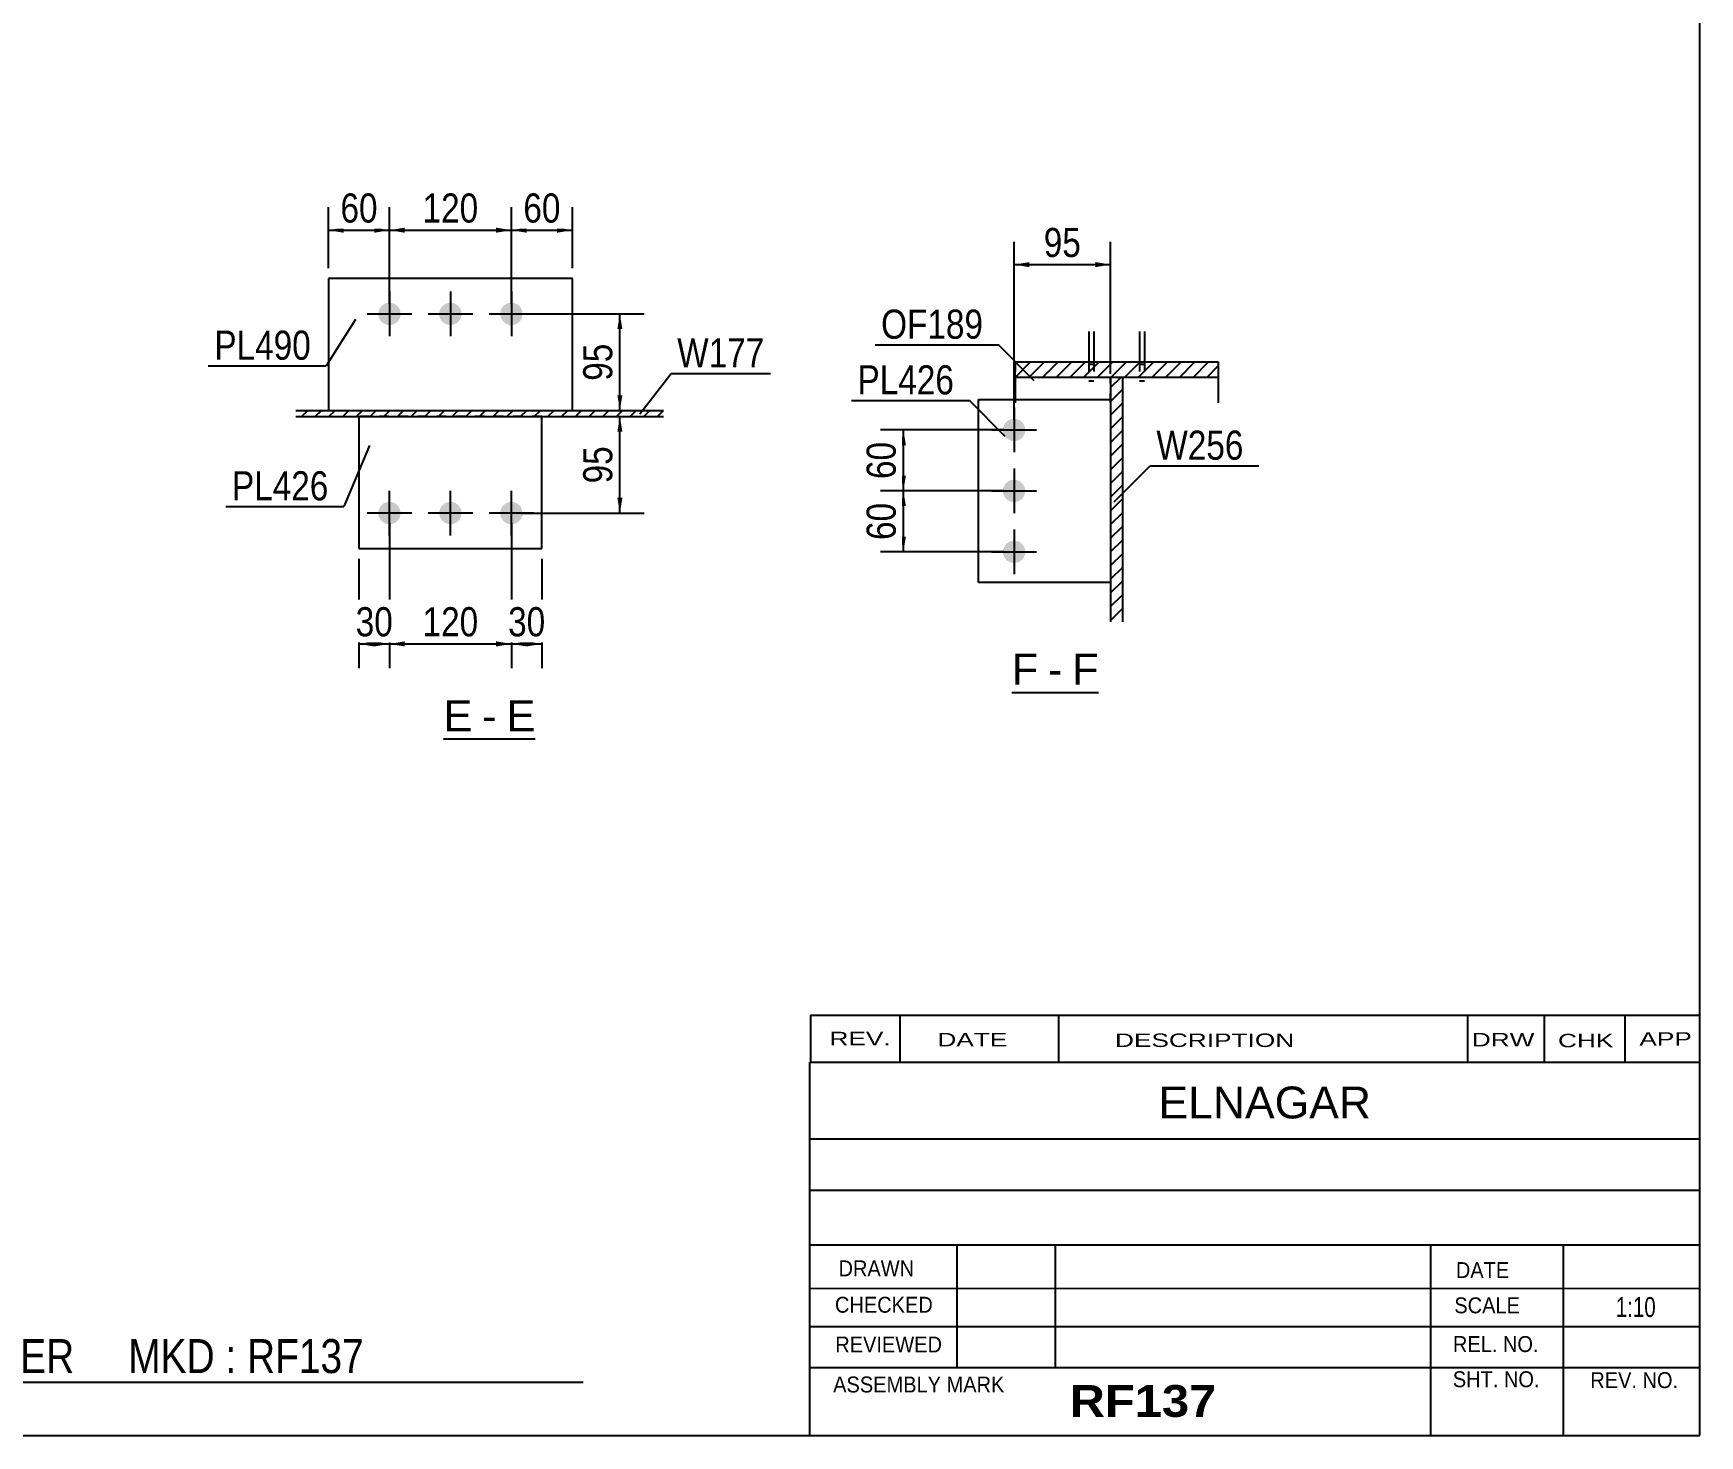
# Model space of a CAD drawing. Header units: millimetres. Extents: x -55 to 348, y -192 to 85.
# Drawn here: x 183.6 to 347.6, y -191.9 to -53.9 of the extents above; entities that cross this region are included whole.
import ezdxf

# ---------------------------------------------------------------- set-up
doc = ezdxf.new("R2010")
doc.units = ezdxf.units.MM
doc.linetypes.add('DXK_LINE_DOT1', pattern=[1.8814, 0.9407, -0.9407])
doc.styles.add('Arial', font='ARIAL.TTF', dxfattribs={"height": 0.2})
doc.styles.add('Arial Bold', font='ARIALBD.TTF', dxfattribs={"height": 0.2})
doc.styles.add('Arial Narrow', font='ARIALN.TTF', dxfattribs={"height": 0.2})

# ---------------------------------------------------------------- blocks, each defined once
blk = doc.blocks.new('Unknown-627304437-1201')
at = {"color": 5, "linetype": 'Continuous'}
for p, q in [((347.6, -191.92), (347.6, 85.08)), ((-52.4, -191.92), (347.6, -191.92))]:
    blk.add_line(p, q, dxfattribs=at)
blk = doc.blocks.new('Unknown-627304437-13 - 7559')
at = {"color": 7, "linetype": 'Continuous'}
blk.add_line((223.96, -123.35), (232.99, -123.35), dxfattribs=at)
at = {"color": 0, "linetype": 'Continuous'}
for points in [[(226.8, -122.6), (226.8, -119.4), (223.96, -119.4), (223.96, -122.6)], [(229.19, -122.6), (229.19, -119.4), (227.76, -119.4), (227.76, -122.6)], [(232.99, -122.6), (232.99, -119.4), (230.15, -119.4), (230.15, -122.6)]]:
    blk.add_wipeout(points, dxfattribs=at)
at = {"color": 96, "linetype": 'Continuous', "style": 'Arial'}
for s, p in [('E', (223.96, -122.6)), ('E', (230.15, -122.6)), ('-', (227.76, -122.6))]:
    blk.add_text(s, height=3.06, dxfattribs=at).set_placement(p)
blk = doc.blocks.new('Unknown-627304437-14 - 8020')
at = {"color": 7, "linetype": 'Continuous'}
blk.add_line((279.88, -118.77), (288.44, -118.77), dxfattribs=at)
at = {"color": 0, "linetype": 'Continuous'}
for points in [[(282.49, -118.02), (282.49, -114.82), (279.88, -114.82), (279.88, -118.02)], [(284.87, -118.02), (284.87, -114.82), (283.45, -114.82), (283.45, -118.02)], [(288.44, -118.02), (288.44, -114.82), (285.83, -114.82), (285.83, -118.02)]]:
    blk.add_wipeout(points, dxfattribs=at)
at = {"color": 96, "linetype": 'Continuous', "style": 'Arial'}
for s, p in [('F', (279.88, -118.02)), ('F', (285.83, -118.02)), ('-', (283.45, -118.02))]:
    blk.add_text(s, height=3.06, dxfattribs=at).set_placement(p)
blk = doc.blocks.new('Part-627304437-7658 - 7559')
at = {"linetype": 'Continuous'}
h = blk.add_hatch(dxfattribs=at)
h.set_pattern_fill('', scale=0.3, style=0, pattern_type=0)
h.set_pattern_definition([(45, (245.6213, -91.017), (-0.67352, 0.67352), [])])
h.paths.add_polyline_path([(245.62, -91.62), (245.62, -91.02), (209.42, -91.02), (209.42, -91.62)])
at = {"color": 2, "linetype": 'Continuous'}
for p, q in [((209.42, -91.02), (245.62, -91.02)), ((209.42, -91.62), (245.62, -91.62))]:
    blk.add_line(p, q, dxfattribs=at)
blk = doc.blocks.new('Bolt-627304437-7697 - 7559')
at = {"linetype": 'Continuous'}
for points in [[(219.74, -81.52, -1), (217.54, -81.52, -1)], [(225.74, -81.52, -1), (223.54, -81.52, -1)], [(231.74, -81.52, -1), (229.54, -81.52, -1)]]:
    blk.add_hatch(color=3, dxfattribs=at).paths.add_polyline_path(points)
at = {"color": 3, "linetype": 'Continuous'}
for p, q in [((218.64, -79.32), (218.64, -83.72)), ((224.64, -79.32), (224.64, -83.72)), ((230.64, -79.32), (230.64, -83.72)), ((216.44, -81.52), (220.84, -81.52)), ((222.44, -81.52), (226.84, -81.52)), ((228.44, -81.52), (232.84, -81.52))]:
    blk.add_line(p, q, dxfattribs=at)
blk = doc.blocks.new('Part-627304437-7624 - 7559')
at = {"color": 2, "linetype": 'Continuous'}
for p, q in [((236.64, -78.02), (212.64, -78.02)), ((212.64, -78.02), (212.64, -91.02)), ((236.64, -91.02), (236.64, -78.02))]:
    blk.add_line(p, q, dxfattribs=at)
at = {"color": 7, "linetype": 'DXK_LINE_DOT1'}
blk.add_line((212.64, -91.02), (236.64, -91.02), dxfattribs=at)
blk = doc.blocks.new('Part-627304437-7625 - 7559')
at = {"color": 2, "linetype": 'Continuous'}
for p, q in [((215.64, -91.62), (215.64, -104.62)), ((233.64, -104.62), (233.64, -91.62)), ((215.64, -104.62), (233.64, -104.62))]:
    blk.add_line(p, q, dxfattribs=at)
at = {"color": 7, "linetype": 'DXK_LINE_DOT1'}
blk.add_line((233.64, -91.62), (215.64, -91.62), dxfattribs=at)
blk = doc.blocks.new('Bolt-627304437-7698 - 7559')
at = {"linetype": 'Continuous'}
for points in [[(217.54, -101.12, -1), (219.74, -101.12, -1)], [(223.54, -101.12, -1), (225.74, -101.12, -1)], [(229.54, -101.12, -1), (231.74, -101.12, -1)]]:
    blk.add_hatch(color=3, dxfattribs=at).paths.add_polyline_path(points)
at = {"color": 3, "linetype": 'Continuous'}
for p, q in [((218.64, -103.32), (218.64, -98.92)), ((224.64, -103.32), (224.64, -98.92)), ((230.64, -103.32), (230.64, -98.92)), ((220.84, -101.12), (216.44, -101.12)), ((226.84, -101.12), (222.44, -101.12)), ((232.84, -101.12), (228.44, -101.12))]:
    blk.add_line(p, q, dxfattribs=at)
blk = doc.blocks.new('Part-627304437-8103 - 8020')
at = {"color": 2, "linetype": 'Continuous'}
for p, q in [((292.47, -83.24), (292.47, -86.25)), ((292.97, -83.24), (292.97, -86.25))]:
    blk.add_line(p, q, dxfattribs=at)
at = {"color": 7, "linetype": 'DXK_LINE_DOT1'}
for p, q in [((292.47, -86.25), (292.47, -88.14)), ((292.47, -86.47), (292.97, -86.47)), ((292.97, -86.25), (292.97, -88.14)), ((292.97, -88.14), (292.47, -88.14))]:
    blk.add_line(p, q, dxfattribs=at)
blk = doc.blocks.new('Part-627304437-8024 - 8020')
at = {"linetype": 'Continuous'}
h = blk.add_hatch(dxfattribs=at)
h.set_pattern_fill('', scale=0.3, style=0, pattern_type=0)
h.set_pattern_definition([(45, (280.2226, -87.7758), (-0.67352, 0.67352), [])])
h.paths.add_polyline_path([(280.22, -86.25), (280.22, -87.78), (300.22, -87.78), (300.22, -86.25)])
at = {"color": 7, "linetype": 'DXK_LINE_DOT1'}
for p, q in [((280.22, -86.25), (280.22, -87.78)), ((300.22, -86.25), (300.22, -87.78)), ((280.22, -89.94), (280.22, -90.26))]:
    blk.add_line(p, q, dxfattribs=at)
at = {"color": 2, "linetype": 'Continuous'}
for p, q in [((280.22, -87.78), (280.22, -86.25)), ((280.22, -86.25), (300.22, -86.25)), ((300.22, -86.25), (300.22, -87.78)), ((280.22, -87.78), (280.22, -89.94)), ((300.22, -87.78), (280.22, -87.78)), ((300.22, -87.78), (300.22, -90.26))]:
    blk.add_line(p, q, dxfattribs=at)
blk = doc.blocks.new('Part-627304437-8030 - 8020')
at = {"linetype": 'Continuous'}
h = blk.add_hatch(dxfattribs=at)
h.set_pattern_fill('', scale=0.3, style=0, pattern_type=0)
h.set_pattern_definition([(45, (290.8226, -111.8237), (-0.67352, 0.67352), [])])
h.paths.add_polyline_path([(289.62, -111.82), (290.82, -111.82), (290.82, -87.78), (289.62, -87.78)])
at = {"color": 7, "linetype": 'DXK_LINE_DOT1'}
for p, q in [((289.62, -90.26), (289.62, -87.78)), ((290.82, -90.26), (290.82, -87.78))]:
    blk.add_line(p, q, dxfattribs=at)
at = {"color": 2, "linetype": 'Continuous'}
for p, q in [((290.82, -87.78), (289.62, -87.78)), ((289.62, -87.78), (289.62, -111.82)), ((290.82, -111.82), (290.82, -87.78))]:
    blk.add_line(p, q, dxfattribs=at)
blk = doc.blocks.new('Bolt-627304437-8139 - 8020')
at = {"linetype": 'Continuous'}
for points in [[(280.12, -91.84, -1), (280.12, -94.04, -1)], [(280.12, -97.84, -1), (280.12, -100.04, -1)], [(280.12, -103.84, -1), (280.12, -106.04, -1)]]:
    blk.add_hatch(color=3, dxfattribs=at).paths.add_polyline_path(points)
at = {"color": 3, "linetype": 'Continuous'}
for p, q in [((280.12, -90.74), (280.12, -95.14)), ((277.92, -92.94), (282.32, -92.94)), ((280.12, -96.74), (280.12, -101.14)), ((277.92, -98.94), (282.32, -98.94)), ((280.12, -102.74), (280.12, -107.14)), ((277.92, -104.94), (282.32, -104.94))]:
    blk.add_line(p, q, dxfattribs=at)
blk = doc.blocks.new('Part-627304437-8051 - 8020')
at = {"color": 2, "linetype": 'Continuous'}
for p, q in [((276.62, -107.94), (276.62, -89.94)), ((276.62, -89.94), (289.62, -89.94)), ((289.62, -107.94), (276.62, -107.94))]:
    blk.add_line(p, q, dxfattribs=at)
at = {"color": 7, "linetype": 'DXK_LINE_DOT1'}
blk.add_line((289.62, -90.26), (289.62, -107.94), dxfattribs=at)
blk = doc.blocks.new('Part-627304437-8271 - 8020')
at = {"color": 2, "linetype": 'Continuous'}
for p, q in [((287.47, -83.24), (287.47, -86.25)), ((287.97, -83.24), (287.97, -86.25))]:
    blk.add_line(p, q, dxfattribs=at)
at = {"color": 7, "linetype": 'DXK_LINE_DOT1'}
for p, q in [((287.47, -86.25), (287.47, -88.14)), ((287.47, -86.47), (287.97, -86.47)), ((287.97, -86.25), (287.97, -88.14)), ((287.97, -88.14), (287.47, -88.14))]:
    blk.add_line(p, q, dxfattribs=at)
blk = doc.blocks.new('StraightDimension-627304437-7780 - 7559')
at = {"linetype": 'Continuous'}
for points in [[(241.07, -93.12), (241.32, -91.62), (241.57, -93.12)], [(241.57, -99.62), (241.32, -101.12), (241.07, -99.62)]]:
    blk.add_hatch(color=7, dxfattribs=at).paths.add_polyline_path(points)
at = {"color": 7, "linetype": 'Continuous'}
for p, q in [((231.64, -91.62), (243.72, -91.62)), ((241.32, -101.12), (241.32, -91.62)), ((231.64, -101.12), (243.72, -101.12))]:
    blk.add_line(p, q, dxfattribs=at)
at = {"color": 0}
blk.add_wipeout([(241.17, -93.94), (236.97, -93.94), (236.97, -98.8), (241.17, -98.8)], dxfattribs=at)
at = {"color": 3, "style": 'Arial Narrow'}
blk.add_text('95', height=2.863, rotation=90.0002, dxfattribs=at).set_placement((240.57, -98.2))
blk = doc.blocks.new('StraightDimension-627304437-7900 - 7559')
at = {"linetype": 'Continuous'}
for points in [[(220.14, -114.25), (218.64, -114), (220.14, -113.75)], [(229.14, -113.75), (230.64, -114), (229.14, -114.25)]]:
    blk.add_hatch(color=7, dxfattribs=at).paths.add_polyline_path(points)
at = {"color": 7, "linetype": 'Continuous'}
for p, q in [((218.64, -102.12), (218.64, -116.4)), ((230.64, -102.12), (230.64, -116.4)), ((218.64, -114), (230.64, -114))]:
    blk.add_line(p, q, dxfattribs=at)
at = {"color": 0}
blk.add_wipeout([(227.99, -113.85), (227.99, -109.65), (221.3, -109.65), (221.3, -113.85)], dxfattribs=at)
at = {"color": 3, "style": 'Arial Narrow'}
blk.add_text('120', height=2.863, dxfattribs=at).set_placement((221.9, -113.25))
blk = doc.blocks.new('StraightDimension-627304437-7775 - 7559')
at = {"linetype": 'Continuous'}
for points in [[(241.07, -83.02), (241.32, -81.52), (241.57, -83.02)], [(241.57, -89.52), (241.32, -91.02), (241.07, -89.52)]]:
    blk.add_hatch(color=7, dxfattribs=at).paths.add_polyline_path(points)
at = {"color": 7, "linetype": 'Continuous'}
for p, q in [((231.64, -81.52), (243.72, -81.52)), ((241.32, -91.02), (241.32, -81.52)), ((231.64, -91.02), (243.72, -91.02))]:
    blk.add_line(p, q, dxfattribs=at)
at = {"color": 0}
blk.add_wipeout([(241.17, -83.84), (236.97, -83.84), (236.97, -88.7), (241.17, -88.7)], dxfattribs=at)
at = {"color": 3, "style": 'Arial Narrow'}
blk.add_text('95', height=2.863, rotation=90.0002, dxfattribs=at).set_placement((240.57, -88.1))
blk = doc.blocks.new('StraightDimension-627304437-7899 - 7559')
at = {"linetype": 'Continuous'}
for points in [[(232.14, -114.25), (230.64, -114), (232.14, -113.75)], [(232.14, -113.75), (233.64, -114), (232.14, -114.25)]]:
    blk.add_hatch(color=7, dxfattribs=at).paths.add_polyline_path(points)
at = {"color": 7, "linetype": 'Continuous'}
for p, q in [((230.64, -102.12), (230.64, -116.4)), ((233.64, -105.62), (233.64, -116.4)), ((230.64, -114), (233.64, -114))]:
    blk.add_line(p, q, dxfattribs=at)
at = {"color": 0}
blk.add_wipeout([(234.57, -113.85), (234.57, -109.65), (229.72, -109.65), (229.72, -113.85)], dxfattribs=at)
at = {"color": 3, "style": 'Arial Narrow'}
blk.add_text('30', height=2.863, dxfattribs=at).set_placement((230.32, -113.25))
blk = doc.blocks.new('StraightDimension-627304437-7901 - 7559')
at = {"linetype": 'Continuous'}
for points in [[(217.14, -114.25), (215.64, -114), (217.14, -113.75)], [(217.14, -113.75), (218.64, -114), (217.14, -114.25)]]:
    blk.add_hatch(color=7, dxfattribs=at).paths.add_polyline_path(points)
at = {"color": 7, "linetype": 'Continuous'}
for p, q in [((218.64, -102.12), (218.64, -116.4)), ((215.64, -105.62), (215.64, -116.4)), ((215.64, -114), (218.64, -114))]:
    blk.add_line(p, q, dxfattribs=at)
at = {"color": 0}
blk.add_wipeout([(219.57, -113.85), (219.57, -109.65), (214.72, -109.65), (214.72, -113.85)], dxfattribs=at)
at = {"color": 3, "style": 'Arial Narrow'}
blk.add_text('30', height=2.863, dxfattribs=at).set_placement((215.32, -113.25))
blk = doc.blocks.new('StraightDimension-627304437-7930 - 7559')
at = {"linetype": 'Continuous'}
for points in [[(232.14, -73.53), (230.64, -73.28), (232.14, -73.03)], [(235.14, -73.03), (236.64, -73.28), (235.14, -73.53)]]:
    blk.add_hatch(color=7, dxfattribs=at).paths.add_polyline_path(points)
at = {"color": 7, "linetype": 'Continuous'}
for p, q in [((230.64, -80.52), (230.64, -71.03)), ((236.64, -77.02), (236.64, -71.03)), ((230.64, -73.28), (236.64, -73.28))]:
    blk.add_line(p, q, dxfattribs=at)
at = {"color": 0}
blk.add_wipeout([(236.07, -73.13), (236.07, -68.93), (231.22, -68.93), (231.22, -73.13)], dxfattribs=at)
at = {"color": 3, "style": 'Arial Narrow'}
blk.add_text('60', height=2.863, dxfattribs=at).set_placement((231.82, -72.53))
blk = doc.blocks.new('StraightDimension-627304437-7931 - 7559')
at = {"linetype": 'Continuous'}
for points in [[(220.14, -73.53), (218.64, -73.28), (220.14, -73.03)], [(229.14, -73.03), (230.64, -73.28), (229.14, -73.53)]]:
    blk.add_hatch(color=7, dxfattribs=at).paths.add_polyline_path(points)
at = {"color": 7, "linetype": 'Continuous'}
for p, q in [((218.64, -80.52), (218.64, -71.03)), ((230.64, -80.52), (230.64, -71.03)), ((218.64, -73.28), (230.64, -73.28))]:
    blk.add_line(p, q, dxfattribs=at)
at = {"color": 0}
blk.add_wipeout([(227.99, -73.13), (227.99, -68.93), (221.3, -68.93), (221.3, -73.13)], dxfattribs=at)
at = {"color": 3, "style": 'Arial Narrow'}
blk.add_text('120', height=2.863, dxfattribs=at).set_placement((221.9, -72.53))
blk = doc.blocks.new('StraightDimension-627304437-7932 - 7559')
at = {"linetype": 'Continuous'}
for points in [[(214.14, -73.53), (212.64, -73.28), (214.14, -73.03)], [(217.14, -73.03), (218.64, -73.28), (217.14, -73.53)]]:
    blk.add_hatch(color=7, dxfattribs=at).paths.add_polyline_path(points)
at = {"color": 7, "linetype": 'Continuous'}
for p, q in [((212.64, -77.02), (212.64, -71.03)), ((218.64, -80.52), (218.64, -71.03)), ((212.64, -73.28), (218.64, -73.28))]:
    blk.add_line(p, q, dxfattribs=at)
at = {"color": 0}
blk.add_wipeout([(218.07, -73.13), (218.07, -68.93), (213.22, -68.93), (213.22, -73.13)], dxfattribs=at)
at = {"color": 3, "style": 'Arial Narrow'}
blk.add_text('60', height=2.863, dxfattribs=at).set_placement((213.82, -72.53))
blk = doc.blocks.new('StraightDimension-627304437-8207 - 8020')
at = {"linetype": 'Continuous'}
for points in [[(268.97, -100.44), (269.22, -98.94), (269.47, -100.44)], [(269.47, -103.44), (269.22, -104.94), (268.97, -103.44)]]:
    blk.add_hatch(color=7, dxfattribs=at).paths.add_polyline_path(points)
at = {"color": 7, "linetype": 'Continuous'}
for p, q in [((279.12, -98.94), (266.97, -98.94)), ((269.22, -104.94), (269.22, -98.94)), ((279.12, -104.94), (266.97, -104.94))]:
    blk.add_line(p, q, dxfattribs=at)
at = {"color": 0}
blk.add_wipeout([(269.07, -99.52), (264.87, -99.52), (264.87, -104.37), (269.07, -104.37)], dxfattribs=at)
at = {"color": 3, "style": 'Arial Narrow'}
blk.add_text('60', height=2.863, rotation=90.0002, dxfattribs=at).set_placement((268.47, -103.77))
blk = doc.blocks.new('StraightDimension-627304437-8195 - 8020')
at = {"linetype": 'Continuous'}
for points in [[(281.62, -76.92), (280.12, -76.67), (281.62, -76.42)], [(288.12, -76.42), (289.62, -76.67), (288.12, -76.92)]]:
    blk.add_hatch(color=7, dxfattribs=at).paths.add_polyline_path(points)
at = {"color": 7, "linetype": 'Continuous'}
for p, q in [((280.12, -91.94), (280.12, -74.42)), ((289.62, -87.43), (289.62, -74.42)), ((280.12, -76.67), (289.62, -76.67))]:
    blk.add_line(p, q, dxfattribs=at)
at = {"color": 0}
blk.add_wipeout([(287.3, -76.52), (287.3, -72.32), (282.44, -72.32), (282.44, -76.52)], dxfattribs=at)
at = {"color": 3, "style": 'Arial Narrow'}
blk.add_text('95', height=2.863, dxfattribs=at).set_placement((283.04, -75.92))
blk = doc.blocks.new('StraightDimension-627304437-8206 - 8020')
at = {"linetype": 'Continuous'}
for points in [[(268.97, -94.44), (269.22, -92.94), (269.47, -94.44)], [(269.47, -97.44), (269.22, -98.94), (268.97, -97.44)]]:
    blk.add_hatch(color=7, dxfattribs=at).paths.add_polyline_path(points)
at = {"color": 7, "linetype": 'Continuous'}
for p, q in [((279.12, -92.94), (266.97, -92.94)), ((269.22, -98.94), (269.22, -92.94)), ((279.12, -98.94), (266.97, -98.94))]:
    blk.add_line(p, q, dxfattribs=at)
at = {"color": 0}
blk.add_wipeout([(269.07, -93.52), (264.87, -93.52), (264.87, -98.37), (269.07, -98.37)], dxfattribs=at)
at = {"color": 3, "style": 'Arial Narrow'}
blk.add_text('60', height=2.863, rotation=90.0002, dxfattribs=at).set_placement((268.47, -97.77))
blk = doc.blocks.new('CBS_CALLOFF-627304437-10592')
at = {"color": 7, "linetype": 'Continuous'}
blk.add_line((121.47, -186.65), (237.71, -186.67), dxfattribs=at)
at = {"color": 3, "linetype": 'Continuous', "style": 'Arial Narrow'}
blk.add_text('QTY= 1 Nos.      RAFTER     MKD : RF137', height=3.3405, dxfattribs=at).set_placement((143.7, -185.76))
blk = doc.blocks.new('CBS_NAME_BLOG-627304437-10593')
at = {"color": 7, "linetype": 'Continuous'}
for p, q in [((260, -155.17), (347.52, -155.17)), ((260, -191.88), (260, -155.17)), ((260.01, -162.71), (347.52, -162.71)), ((260.08, -167.76), (347.6, -167.76)), ((260, -173.14), (347.52, -173.14)), ((274.53, -185.24), (274.53, -173.14)), ((284.21, -185.22), (284.21, -173.15)), ((321.13, -191.88), (321.13, -173.15)), ((334.18, -191.88), (334.18, -173.14)), ((260.01, -177.44), (347.6, -177.42)), ((260, -181.18), (347.52, -181.18)), ((260, -185.22), (347.52, -185.22)), ((260, -191.92), (347.6, -191.92))]:
    blk.add_line(p, q, dxfattribs=at)
at = {"color": 3, "linetype": 'Continuous', "style": 'Arial'}
blk.add_text('ELNAGAR', height=3.133, dxfattribs=at).set_placement((294.33, -160.7))
at = {"color": 3, "linetype": 'Continuous'}
for s, height, style, width, p in [('DRAWN', 1.566, 'Arial', 0.9, (262.84, -176.24)), ('DATE', 1.566, 'Arial', 0.9, (323.6, -176.41)), ('CHECKED', 1.566, 'Arial', 0.9, (262.49, -179.82)), ('SCALE', 1.566, 'Arial', 0.9, (323.45, -179.88)), ('1:10', 1.957, 'Arial Narrow', 0.9, (339.34, -180.24)), ('REVIEWED', 1.566, 'Arial', 0.9, (262.52, -183.73)), ('REL. NO.', 1.566, 'Arial', 0.9, (323.31, -183.69)), ('ASSEMBLY MARK', 1.5663, 'Arial', 0.9, (262.31, -187.67)), ('RF137', 3.131, 'Arial Bold', 1.1, (285.58, -190.07)), ('SHT. NO.', 1.566, 'Arial', 0.9, (323.3, -187.15)), ('REV. NO.', 1.566, 'Arial', 0.9, (336.83, -187.24))]:
    blk.add_text(s, height=height, dxfattribs=dict(at, style=style, width=width)).set_placement(p)
blk = doc.blocks.new('CBS_REVISION-627304437-10594')
at = {"color": 7, "linetype": 'Continuous'}
for p, q in [((260.09, -150.54), (347.59, -150.54)), ((260.09, -150.54), (260.09, -155.17)), ((268.88, -150.54), (268.88, -155.17)), ((284.48, -150.54), (284.48, -155.11)), ((324.74, -150.54), (324.74, -155.17)), ((332.28, -150.54), (332.28, -155.17)), ((340.22, -150.54), (340.22, -155.17)), ((260.09, -155.17), (347.59, -155.17))]:
    blk.add_line(p, q, dxfattribs=at)
at = {"color": 7, "style": 'Arial Narrow', "width": 1.7}
for s, height, p in [('REV.', 1.326, (261.95, -153.5)), ('DATE', 1.326, (272.57, -153.61)), ('DESCRIPTION', 1.3257, (290.05, -153.67)), ('DRW', 1.326, (325.17, -153.61)), ('CHK', 1.326, (333.65, -153.7)), ('APP', 1.326, (341.66, -153.54))]:
    blk.add_text(s, height=height, dxfattribs=at).set_placement(p)
blk = doc.blocks.new('Mark-627304437-7960 - 7559')
at = {"color": 7, "linetype": 'Continuous'}
blk.add_line((215.3, -82.06), (212.41, -86.63), dxfattribs=at)
at = {"color": 0}
blk.add_wipeout([(210.91, -86.03), (210.91, -83.03), (201.41, -83.03), (201.41, -86.03)], dxfattribs=at)
blk.add_wipeout([(210.91, -86.03), (210.91, -83.03), (201.41, -83.03), (201.41, -86.03)], dxfattribs=at)
at = {"color": 7, "linetype": 'Continuous'}
blk.add_line((200.81, -86.63), (212.41, -86.63), dxfattribs=at)
at = {"color": 3, "style": 'Arial Narrow'}
blk.add_text('PL490', height=2.863, dxfattribs=at).set_placement((201.41, -86.03))
blk = doc.blocks.new('Mark-627304437-7966 - 7559')
at = {"color": 0}
blk.add_wipeout([(255.54, -86.78), (255.54, -83.78), (246.96, -83.78), (246.96, -86.78)], dxfattribs=at)
blk.add_wipeout([(255.54, -86.78), (255.54, -83.78), (246.96, -83.78), (246.96, -86.78)], dxfattribs=at)
at = {"color": 7, "linetype": 'Continuous'}
for p, q in [((243.27, -91.34), (246.36, -87.38)), ((246.36, -87.38), (256.14, -87.38))]:
    blk.add_line(p, q, dxfattribs=at)
at = {"color": 3, "style": 'Arial Narrow'}
blk.add_text('W177', height=2.863, dxfattribs=at).set_placement((246.96, -86.78))
blk = doc.blocks.new('Mark-627304437-7963 - 7559')
at = {"color": 7, "linetype": 'Continuous'}
blk.add_line((216.67, -94.46), (214.14, -100.47), dxfattribs=at)
at = {"color": 0}
blk.add_wipeout([(212.64, -99.87), (212.64, -96.87), (203.14, -96.87), (203.14, -99.87)], dxfattribs=at)
blk.add_wipeout([(212.64, -99.87), (212.64, -96.87), (203.14, -96.87), (203.14, -99.87)], dxfattribs=at)
at = {"color": 7, "linetype": 'Continuous'}
blk.add_line((202.54, -100.47), (214.14, -100.47), dxfattribs=at)
at = {"color": 3, "style": 'Arial Narrow'}
blk.add_text('PL426', height=2.863, dxfattribs=at).set_placement((203.14, -99.87))
blk = doc.blocks.new('Mark-627304437-8230 - 8020')
at = {"color": 0}
blk.add_wipeout([(302.71, -95.87), (302.71, -92.87), (294.12, -92.87), (294.12, -95.87)], dxfattribs=at)
blk.add_wipeout([(302.71, -95.87), (302.71, -92.87), (294.12, -92.87), (294.12, -95.87)], dxfattribs=at)
at = {"color": 7, "linetype": 'Continuous'}
for p, q in [((289.98, -100), (293.52, -96.47)), ((293.52, -96.47), (304.21, -96.47))]:
    blk.add_line(p, q, dxfattribs=at)
at = {"color": 3, "style": 'Arial Narrow'}
blk.add_text('W256', height=2.863, dxfattribs=at).set_placement((294.12, -95.87))
blk = doc.blocks.new('Mark-627304437-8238 - 8020')
at = {"color": 7, "linetype": 'Continuous'}
blk.add_line((282.11, -88.1), (278.58, -84.56), dxfattribs=at)
at = {"color": 0}
blk.add_wipeout([(277.08, -83.96), (277.08, -80.96), (267.03, -80.96), (267.03, -83.96)], dxfattribs=at)
blk.add_wipeout([(277.08, -83.96), (277.08, -80.96), (267.03, -80.96), (267.03, -83.96)], dxfattribs=at)
at = {"color": 7, "linetype": 'Continuous'}
blk.add_line((266.43, -84.56), (278.58, -84.56), dxfattribs=at)
at = {"color": 3, "style": 'Arial Narrow'}
blk.add_text('OF189', height=2.863, dxfattribs=at).set_placement((267.03, -83.96))
blk = doc.blocks.new('Mark-627304437-8233 - 8020')
at = {"color": 7, "linetype": 'Continuous'}
blk.add_line((279.25, -93.57), (275.72, -90.04), dxfattribs=at)
at = {"color": 0}
blk.add_wipeout([(274.22, -89.44), (274.22, -86.44), (264.71, -86.44), (264.71, -89.44)], dxfattribs=at)
blk.add_wipeout([(274.22, -89.44), (274.22, -86.44), (264.71, -86.44), (264.71, -89.44)], dxfattribs=at)
at = {"color": 7, "linetype": 'Continuous'}
blk.add_line((264.11, -90.04), (275.72, -90.04), dxfattribs=at)
at = {"color": 3, "style": 'Arial Narrow'}
blk.add_text('PL426', height=2.863, dxfattribs=at).set_placement((264.71, -89.44))

msp = doc.modelspace()

# ---------------------------------------------------------------- block references
for name in ['Unknown-627304437-1201', 'Part-627304437-7624 - 7559', 'Bolt-627304437-7697 - 7559', 'Part-627304437-8271 - 8020', 'Part-627304437-8103 - 8020', 'Part-627304437-8024 - 8020', 'Part-627304437-8030 - 8020', 'Part-627304437-8051 - 8020', 'Part-627304437-7658 - 7559', 'Part-627304437-7625 - 7559', 'Bolt-627304437-8139 - 8020', 'Bolt-627304437-7698 - 7559', 'CBS_REVISION-627304437-10594', 'CBS_NAME_BLOG-627304437-10593', 'CBS_CALLOFF-627304437-10592']:
    msp.add_blockref(name, (0, 0))

# ---------------------------------------------------------------- next in the draw order: block references
for name in ['StraightDimension-627304437-7930 - 7559', 'StraightDimension-627304437-8195 - 8020', 'Mark-627304437-7960 - 7559', 'StraightDimension-627304437-7780 - 7559', 'Mark-627304437-8230 - 8020', 'Mark-627304437-7963 - 7559', 'StraightDimension-627304437-8207 - 8020', 'StraightDimension-627304437-7900 - 7559', 'Unknown-627304437-14 - 8020', 'Unknown-627304437-13 - 7559']:
    msp.add_blockref(name, (0, 0))

# ---------------------------------------------------------------- next in the draw order: block references
for name in ['StraightDimension-627304437-7931 - 7559', 'StraightDimension-627304437-7775 - 7559', 'Mark-627304437-8238 - 8020', 'StraightDimension-627304437-8206 - 8020', 'StraightDimension-627304437-7901 - 7559', 'StraightDimension-627304437-7899 - 7559']:
    msp.add_blockref(name, (0, 0))

# ---------------------------------------------------------------- next in the draw order: block references
for name in ['StraightDimension-627304437-7932 - 7559', 'Mark-627304437-7966 - 7559', 'Mark-627304437-8233 - 8020']:
    msp.add_blockref(name, (0, 0))

doc.saveas('drawing.dxf')
